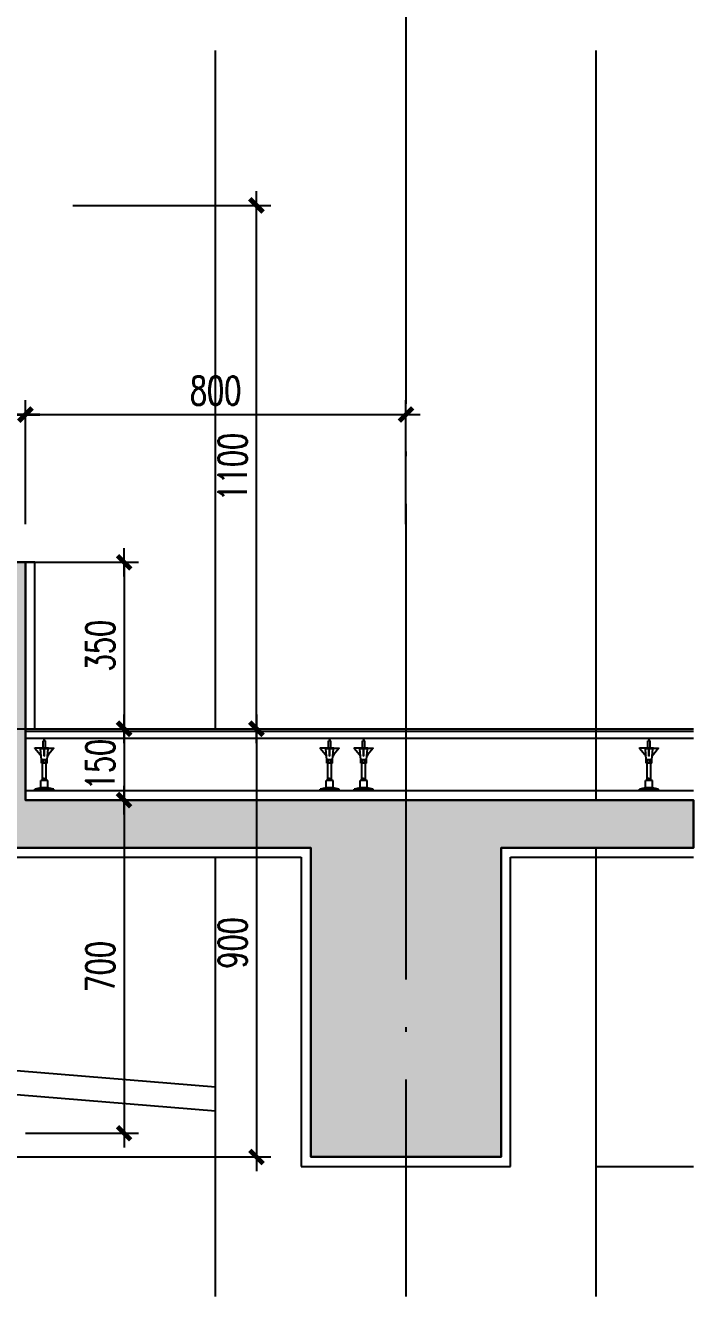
# Model space of a CAD drawing. Extents: x 1980812 to 2578970, y -669191 to 284498.
# Drawn here: x 2376274 to 2377678, y -399709 to -397037 of the extents above; entities that cross this region are included whole.
import ezdxf

# ---------------------------------------------------------------- set-up
doc = ezdxf.new("R2010")
doc.units = 0
doc.header["$LTSCALE"] = 1000
doc.header["$MEASUREMENT"] = 0
doc.linetypes.add('DOTE', pattern=[2.42, 2, -0.2, 0.02, -0.2])
for name, color, linetype in [('A-SECT-MBND-FINE', 252, 'Continuous'), ('dote', 1, 'DOTE'), ('WALL', 4, 'Continuous'), ('可见看线', 63, 'Continuous'), ('建筑辅助线', 231, 'Continuous'), ('柱墙填充', 181, 'Continuous'), ('详细标注', 231, 'Continuous'), ('面层', 31, 'Continuous')]:
    doc.layers.add(name, color=color, linetype=linetype)
doc.styles.add('DIM_FONT', font='SIMPLEX', dxfattribs={"width": 0.7, "bigfont": 'GBCBIG'})
doc.dimstyles.new('DIMN20', dxfattribs={"dimscale": 0.2, "dimtxt": 300, "dimasz": 1, "dimexe": 150, "dimexo": 0, "dimgap": 100, "dimtad": 1, "dimdec": 0, "dimzin": 0, "dimdsep": 46, "dimtxsty": 'DIM_FONT', "dimblk1": '_DIMX', "dimblk2": '_DIMX', "dimsah": 1, "dimcen": 0.09, "dimclrd": 256, "dimclre": 256, "dimclrt": 7, "dimadec": 0, "dimazin": 0, "dimtfac": 1, "dimtdec": 0, "dimtix": 1, "dimtmove": 2, "dimatfit": 3, "dimldrblk": '_DIMX', "dimfxl": 150, "dimtolj": 1, "dimtzin": 0, "dimarcsym": 0})

# ---------------------------------------------------------------- blocks, each defined once
blk = doc.blocks.new('_DIMX')
blk.add_line((-150, 0), (150, 0))
at = {"const_width": 50}
blk.add_lwpolyline([(-70, -70), (70, 70)], dxfattribs=at)
blk = doc.blocks.new('*D2389')
at = {"layer": 'Defpoints', "color": 0, "transparency": 16777216}
for p in [(2376373.5, -398515.7, 0), (2376373.5, -399415.7, 0), (2376759.4, -399415.7)]:
    blk.add_point(p, dxfattribs=at)
at = {"layer": '详细标注', "lineweight": -2, "transparency": 16777216}
for p, q in [((2376373.5, -398515.7), (2376789.4, -398515.7)), ((2376759.4, -398515.9), (2376759.4, -399415.5)), ((2376373.5, -399415.7), (2376789.4, -399415.7))]:
    blk.add_line(p, q, dxfattribs=at)
at = {"layer": '详细标注', "lineweight": -2, "transparency": 16777216, "xscale": 0.2, "yscale": 0.2, "zscale": 0.2}
for p, rotation in [((2376759.4, -398515.7), 90), ((2376759.4, -399415.7), 270)]:
    blk.add_blockref('_DIMX', p, dxfattribs=dict(at, rotation=rotation))
at = {"layer": '详细标注', "color": 7, "transparency": 16777216, "insert": (2376709.4, -398965.7), "char_height": 60, "attachment_point": 5, "rotation": 90, "style": 'DIM_FONT'}
blk.add_mtext('\\A1;900', dxfattribs=at)
blk = doc.blocks.new('A$C573D0ACE')
at = {"layer": '建筑辅助线'}
for p, q in [((-20, 105), (-20, 110)), ((-40, 89), (-40, 90)), ((-29, 89), (-40, 89)), ((-40, 89), (-29, 75.7)), ((-11, 89), (-29, 89)), ((-29, 88), (-29, 89)), ((-11, 88), (-29, 88)), ((-25.8, 65), (-27.8, 88)), ((-22.5, 90), (-22.5, 105)), ((-17.5, 105), (-22.5, 105)), ((-20.5, 72.5), (-20.5, 88)), ((-19.5, 72.5), (-19.5, 88)), ((-17.5, 90), (-17.5, 105)), ((-14.2, 65), (-12.2, 88)), ((-11, 88), (-11, 89)), ((-11, 89), (0, 89)), ((0, 89), (-11, 75.7)), ((0, 89), (0, 90)), ((-29, 75.7), (-26.4, 72.5)), ((-14.2, 65), (-25.8, 65)), ((-25.8, 57.5), (-25.8, 65)), ((-14.2, 57.5), (-25.8, 57.5)), ((-23.8, 21), (-23.8, 57.5)), ((-22.4, 57.5), (-22.4, 65)), ((-19.5, 72.5), (-20.5, 72.5)), ((-17.6, 57.5), (-17.6, 65)), ((-16.2, 21), (-16.2, 57.5)), ((-14.2, 57.5), (-14.2, 65)), ((-11, 75.7), (-13.6, 72.5)), ((-27.5, 6), (-40, 3)), ((-40, 0), (-40, 3)), ((0, 3), (-40, 3)), ((-27.5, 6), (-27.5, 21)), ((-12.5, 21), (-27.5, 21)), ((-12.5, 6), (-27.5, 6)), ((-16.2, 25), (-23.8, 26)), ((-16.2, 24), (-23.8, 25)), ((-16.2, 23), (-23.8, 24)), ((-16.2, 22), (-23.8, 23)), ((-16.2, 21), (-23.8, 22)), ((-12.5, 6), (-12.5, 21)), ((0, 3), (-12.5, 6)), ((0, 0), (0, 3))]:
    blk.add_line(p, q, dxfattribs=at)
blk = doc.blocks.new('*D2392')
at = {"layer": 'Defpoints', "color": 0, "transparency": 16777216}
for p in [(2376373.5, -397415.7), (2376759.4, -397415.7), (2376373.5, -398515.7)]:
    blk.add_point(p, dxfattribs=at)
at = {"layer": '详细标注', "lineweight": -2, "transparency": 16777216}
for p, q in [((2376373.5, -397415.7), (2376789.4, -397415.7)), ((2376759.4, -398515.5), (2376759.4, -397415.9)), ((2376373.5, -398515.7), (2376789.4, -398515.7))]:
    blk.add_line(p, q, dxfattribs=at)
at = {"layer": '详细标注', "lineweight": -2, "transparency": 16777216, "xscale": 0.2, "yscale": 0.2, "zscale": 0.2}
for p, rotation in [((2376759.4, -397415.7), 90), ((2376759.4, -398515.7), 270)]:
    blk.add_blockref('_DIMX', p, dxfattribs=dict(at, rotation=rotation))
at = {"layer": '详细标注', "color": 7, "transparency": 16777216, "insert": (2376709.4, -397965.7), "char_height": 60, "attachment_point": 5, "rotation": 90, "style": 'DIM_FONT'}
blk.add_mtext('\\A1;1100', dxfattribs=at)
blk = doc.blocks.new('*D2393')
at = {"layer": 'Defpoints', "color": 0, "transparency": 16777216}
for p in [(2376273.6, -397855.5), (2376073.6, -398085.7), (2376273.6, -398085.7, 0)]:
    blk.add_point(p, dxfattribs=at)
at = {"layer": '详细标注', "lineweight": -2, "transparency": 16777216}
for p, q in [((2376073.6, -398085.7), (2376073.6, -397825.5)), ((2376273.6, -398085.7), (2376273.6, -397825.5)), ((2376073.8, -397855.5), (2376273.4, -397855.5))]:
    blk.add_line(p, q, dxfattribs=at)
at = {"layer": '详细标注', "lineweight": -2, "transparency": 16777216, "xscale": 0.2, "yscale": 0.2, "zscale": 0.2, "rotation": 180}
blk.add_blockref('_DIMX', (2376073.6, -397855.5), dxfattribs=at)
at = {"layer": '详细标注', "lineweight": -2, "transparency": 16777216, "xscale": 0.2, "yscale": 0.2, "zscale": 0.2}
blk.add_blockref('_DIMX', (2376273.6, -397855.5), dxfattribs=at)
at = {"layer": '详细标注', "color": 7, "transparency": 16777216, "insert": (2376173.6, -397805.5), "char_height": 60, "attachment_point": 5, "style": 'DIM_FONT'}
blk.add_mtext('\\A1;200', dxfattribs=at)
blk = doc.blocks.new('*D2699')
at = {"layer": 'Defpoints', "color": 0, "transparency": 16777216}
for p in [(2376273.6, -398165.7, 0), (2376273.6, -398515.7, 0), (2376481.2, -398515.7)]:
    blk.add_point(p, dxfattribs=at)
at = {"layer": '详细标注', "lineweight": -2, "transparency": 16777216}
for p, q in [((2376273.6, -398165.7), (2376511.2, -398165.7)), ((2376481.2, -398165.9), (2376481.2, -398515.5)), ((2376273.6, -398515.7), (2376511.2, -398515.7))]:
    blk.add_line(p, q, dxfattribs=at)
at = {"layer": '详细标注', "lineweight": -2, "transparency": 16777216, "xscale": 0.2, "yscale": 0.2, "zscale": 0.2}
for p, rotation in [((2376481.2, -398165.7), 90), ((2376481.2, -398515.7), 270)]:
    blk.add_blockref('_DIMX', p, dxfattribs=dict(at, rotation=rotation))
at = {"layer": '详细标注', "color": 7, "transparency": 16777216, "insert": (2376431.2, -398340.7), "char_height": 60, "attachment_point": 5, "rotation": 90, "style": 'DIM_FONT'}
blk.add_mtext('\\A1;350', dxfattribs=at)
blk = doc.blocks.new('*D2366')
at = {"layer": 'Defpoints', "color": 0, "transparency": 16777216}
for p in [(2376303.6, -398515.7, 0), (2376303.6, -398665.7, 0), (2376481.2, -398665.7)]:
    blk.add_point(p, dxfattribs=at)
at = {"layer": '详细标注', "linetype": 'ByBlock', "lineweight": -2, "transparency": 16777216}
for p, q in [((2376303.6, -398515.7), (2376511.2, -398515.7)), ((2376303.6, -398665.7), (2376511.2, -398665.7))]:
    blk.add_line(p, q, dxfattribs=at)
at = {"layer": '详细标注', "lineweight": -2, "transparency": 16777216}
blk.add_line((2376481.2, -398515.9), (2376481.2, -398665.5), dxfattribs=at)
at = {"layer": '详细标注', "lineweight": -2, "transparency": 16777216, "xscale": 0.2, "yscale": 0.2, "zscale": 0.2}
for p, rotation in [((2376481.2, -398515.7), 90), ((2376481.2, -398665.7), 270)]:
    blk.add_blockref('_DIMX', p, dxfattribs=dict(at, rotation=rotation))
at = {"layer": '详细标注', "color": 7, "transparency": 16777216, "insert": (2376431.2, -398590.7), "char_height": 60, "attachment_point": 5, "rotation": 90, "style": 'DIM_FONT'}
blk.add_mtext('\\A1;150', dxfattribs=at)
blk = doc.blocks.new('*D2688')
at = {"layer": 'Defpoints', "color": 0, "transparency": 16777216}
for p in [(2376273.6, -398665.7, 0), (2376273.6, -399365.7, 0), (2376481.2, -399365.7)]:
    blk.add_point(p, dxfattribs=at)
at = {"layer": '详细标注', "linetype": 'ByBlock', "lineweight": -2, "transparency": 16777216}
for p, q in [((2376273.6, -398665.7), (2376511.2, -398665.7)), ((2376273.6, -399365.7), (2376511.2, -399365.7))]:
    blk.add_line(p, q, dxfattribs=at)
at = {"layer": '详细标注', "lineweight": -2, "transparency": 16777216}
blk.add_line((2376481.2, -398665.9), (2376481.2, -399365.5), dxfattribs=at)
at = {"layer": '详细标注', "lineweight": -2, "transparency": 16777216, "xscale": 0.2, "yscale": 0.2, "zscale": 0.2}
for p, rotation in [((2376481.2, -398665.7), 90), ((2376481.2, -399365.7), 270)]:
    blk.add_blockref('_DIMX', p, dxfattribs=dict(at, rotation=rotation))
at = {"layer": '详细标注', "color": 7, "transparency": 16777216, "insert": (2376431.2, -399015.7), "char_height": 60, "attachment_point": 5, "rotation": 90, "style": 'DIM_FONT'}
blk.add_mtext('\\A1;700', dxfattribs=at)
blk = doc.blocks.new('*D2689')
at = {"layer": 'Defpoints', "color": 0, "transparency": 16777216}
for p in [(2377073.6, -397855, 0), (2376273.6, -398085.7, 0), (2377073.6, -398085.7, 0)]:
    blk.add_point(p, dxfattribs=at)
at = {"layer": '详细标注', "linetype": 'ByBlock', "lineweight": -2, "transparency": 16777216}
for p, q in [((2376273.6, -398085.7, 0), (2376273.6, -397825, 0)), ((2377073.6, -398085.7, 0), (2377073.6, -397825, 0))]:
    blk.add_line(p, q, dxfattribs=at)
at = {"layer": '详细标注', "lineweight": -2, "transparency": 16777216}
blk.add_line((2376273.8, -397855, 0), (2377073.4, -397855, 0), dxfattribs=at)
at = {"layer": '详细标注', "lineweight": -2, "transparency": 16777216, "xscale": 0.2, "yscale": 0.2, "zscale": 0.2, "rotation": 180}
blk.add_blockref('_DIMX', (2376273.6, -397855, 0), dxfattribs=at)
at = {"layer": '详细标注', "lineweight": -2, "transparency": 16777216, "xscale": 0.2, "yscale": 0.2, "zscale": 0.2}
blk.add_blockref('_DIMX', (2377073.6, -397855, 0), dxfattribs=at)
at = {"layer": '详细标注', "color": 7, "transparency": 16777216, "insert": (2376673.6, -397805, 0), "char_height": 60, "attachment_point": 5, "style": 'DIM_FONT'}
blk.add_mtext('\\A1;800', dxfattribs=at)

msp = doc.modelspace()

# ---------------------------------------------------------------- hatches: boundary and pattern name
at = {"layer": '柱墙填充'}
h = msp.add_hatch(dxfattribs=at)
h.set_pattern_fill('钢筋混凝土', color=256, scale=20)
h.set_pattern_definition([(45, (2366178.14, -517599.637), (-35.35534, 35.35534), []), (50, (2366178.14, -517599.64), (143.45204, -12.55043), [15, -165]), (355, (2366178.14, -517599.64), (-27.75027, 150.43843), [12, -132]), (100.4514, (2366190.1, -517600.68), (115.70188, 137.88791), [12.74804, -140.22842]), (46.1842, (2366178.14, -517559.64), (213.4482, -33.1038), [22.5, -247.5]), (96.6356, (2366195.93, -517562.4), (186.93254, 194.82357), [19.12206, -210.3426]), (351.1842, (2366178.14, -517559.64), (186.9324, 194.8237), [18, -198]), (21, (2366198.14, -517569.64), (119.38141, -80.52378), [15, -165]), (326, (2366198.14, -517569.64), (48.66307, 145.03), [12, -132]), (71.4514, (2366208.09, -517576.35), (168.04453, 64.5061), [12.74804, -140.22842]), (37.5, (2366178.14, -517599.637), (2.43197, 66.57877), [0, -130.4, 0, -134, 0, -132.5]), (7.5, (2366178.14, -517599.64), (52.613907, 78.882342), [0, -76.4, 0, -127.4, 0, -50.5]), (327.5, (2366133.54, -517599.637), (106.764487, -4.510974), [0, -50, 0, -156, 0, -207]), (317.5, (2366113.54, -517599.64), (116.637234, 20.021), [0, -65, 0, -103.6, 0, -147])])
h.paths.add_polyline_path([(2374275.1, -398165.7), (2374375.1, -398165.7), (2374375.1, -398865.7), (2374875.1, -398865.7), (2374875.1, -398015.7), (2374995.1, -398015.7), (2374995.1, -398665.7), (2376073.6, -398665.7), (2376073.6, -398165.7), (2376273.6, -398165.7), (2376273.6, -398665.7), (2377678.5, -398665.7), (2377678.5, -398765.7), (2377273.6, -398765.7), (2377273.6, -399415.7), (2376873.6, -399415.7), (2376873.6, -398765.7), (2375125.1, -398765.7), (2375125.1, -399415.7), (2374875.1, -399415.7), (2374875.1, -398965.7), (2374425.1, -398965.7), (2374425.1, -399415.7), (2374275.1, -399415.7)])

# ---------------------------------------------------------------- linework, layer by layer
at = {"layer": 'A-SECT-MBND-FINE'}
msp.add_line((2376873.6, -399415.7, 0), (2377273.6, -399415.7, 0), dxfattribs=at)
at = {"layer": 'dote', "linetype": 'DOTE', "ltscale": 0.5}
for p, q in [((2377073.6, -394412.8, 0), (2377073.6, -399709.1, 0)), ((2373580.4, -398515.7, 0), (2377678.5, -398515.7, 0))]:
    msp.add_line(p, q, dxfattribs=at)
at = {"layer": 'WALL'}
for p, q in [((2376073.6, -398165.7, 0), (2376273.6, -398165.7, 0)), ((2376273.6, -398165.7, 0), (2376073.6, -398165.7, 0)), ((2376273.6, -398165.7, 0), (2376273.6, -398665.7, 0)), ((2376273.6, -398665.7, 0), (2376273.6, -398165.7, 0)), ((2376273.6, -398665.7, 0), (2377678.5, -398665.7, 0)), ((2377678.5, -398665.7, 0), (2376273.6, -398665.7, 0)), ((2377678.5, -398765.7, 0), (2377678.5, -398665.7, 0)), ((2375125.1, -398765.7, 0), (2376873.6, -398765.7, 0)), ((2375125.1, -398765.7, 0), (2376873.6, -398765.7, 0)), ((2376873.6, -398765.7, 0), (2376873.6, -399415.7, 0)), ((2377273.6, -398765.7, 0), (2377678.5, -398765.7, 0)), ((2377273.6, -399415.7, 0), (2377273.6, -398765.7, 0)), ((2377273.6, -398765.7, 0), (2377678.5, -398765.7, 0)), ((2376873.6, -399415.7, 0), (2377273.6, -399415.7, 0))]:
    msp.add_line(p, q, dxfattribs=at)
at = {"layer": 'WALL', "elevation": 0}
msp.add_lwpolyline([(2374275.1, -398165.7), (2374375.1, -398165.7), (2374375.1, -398865.7), (2374875.1, -398865.7), (2374875.1, -398015.7), (2374995.1, -398015.7), (2374995.1, -398665.7), (2376073.6, -398665.7), (2376073.6, -398165.7), (2376273.6, -398165.7), (2376273.6, -398665.7), (2377678.5, -398665.7), (2377678.5, -398765.7), (2377273.6, -398765.7), (2377273.6, -399415.7), (2376873.6, -399415.7), (2376873.6, -398765.7), (2375125.1, -398765.7), (2375125.1, -399415.7), (2374875.1, -399415.7), (2374875.1, -398965.7), (2374425.1, -398965.7), (2374425.1, -399415.7), (2374275.1, -399415.7)], close=True, dxfattribs=at)
msp.add_lwpolyline([(2376873.6, -398765.7), (2376873.6, -399415.7), (2377273.6, -399415.7), (2377273.6, -398765.7)], dxfattribs=at)
at = {"layer": '可见看线'}
for p, q in [((2376673.6, -398515.7, 0), (2376673.6, -397090.2, 0)), ((2377473.6, -398665.7, 0), (2377473.6, -397090.2, 0)), ((2377473.6, -399709.1, 0), (2377473.6, -398765.7, 0)), ((2376673.6, -399709.1, 0), (2376673.6, -398785.7, 0)), ((2375125.1, -399415.7, 0), (2376673.6, -399415.7, 0)), ((2377473.6, -399435.7, 0), (2377678.5, -399435.7, 0))]:
    msp.add_line(p, q, dxfattribs=at)
at = {"layer": '面层'}
for p, q in [((2376273.6, -398515.7, 0), (2377678.5, -398515.7, 0)), ((2376273.6, -398520.7, 0), (2377678.5, -398520.7, 0)), ((2376273.6, -398535.7, 0), (2377678.5, -398535.7, 0)), ((2376273.6, -398645.7, 0), (2377678.5, -398645.7, 0)), ((2375125.1, -398785.7, 0), (2376853.6, -398785.7, 0)), ((2376853.6, -398785.7, 0), (2376853.6, -399435.7, 0)), ((2377293.6, -399435.7, 0), (2377293.6, -398785.7, 0)), ((2377293.6, -398785.7, 0), (2377678.5, -398785.7, 0)), ((2374696.9, -399106.2, 0), (2376673.6, -399268.6, 0)), ((2374693.6, -399156.1, 0), (2376673.6, -399318.7, 0)), ((2376853.6, -399435.7, 0), (2377293.6, -399435.7, 0))]:
    msp.add_line(p, q, dxfattribs=at)
at = {"layer": '面层', "elevation": 0}
msp.add_lwpolyline([(2376293.6, -398515.7), (2376293.6, -398165.7), (2376273.6, -398165.7)], dxfattribs=at)

# ---------------------------------------------------------------- block references
at = {"layer": '面层'}
for p in [(2376333.4, -398645.7, 0), (2376933.4, -398645.7, 0), (2377004.9, -398645.7, 0), (2377604.9, -398645.7, 0)]:
    msp.add_blockref('A$C573D0ACE', p, dxfattribs=at)

# ---------------------------------------------------------------- dimensions: what is measured, and where the dimension line sits
at = {"layer": '详细标注'}
for base, p1, p2, picture, middle in [((2376759.4, -397415.7, 0), (2376373.5, -398515.7, 0), (2376373.5, -397415.7, 0), '*D2392', (2376709.4, -397965.7, 0)), ((2376481.2, -398515.7, 0), (2376273.6, -398165.7, 0), (2376273.6, -398515.7, 0), '*D2699', (2376431.2, -398340.7, 0)), ((2376759.4, -399415.7, 0), (2376373.5, -398515.7, 0), (2376373.5, -399415.7, 0), '*D2389', (2376709.4, -398965.7, 0))]:
    dim = msp.add_linear_dim(base=base, p1=p1, p2=p2, angle=90, dimstyle='DIMN20', dxfattribs=at)
    dim.commit()
    dim.dimension.update_dxf_attribs({"geometry": picture, "text_midpoint": middle})
dim = msp.add_linear_dim(base=(2376273.6, -397855.5, 0), p1=(2376073.6, -398085.7, 0), p2=(2376273.6, -398085.7, 0), dimstyle='DIMN20', dxfattribs=at)
dim.commit()
dim.dimension.update_dxf_attribs({"geometry": '*D2393', "text_midpoint": (2376173.6, -397805.5, 0)})
dim = msp.add_linear_dim(base=(2377073.6, -397855, 0), p1=(2376273.6, -398085.7, 0), p2=(2377073.6, -398085.7, 0), dimstyle='DIMN20', override={"dimfxl": 250, "dimarcsym": 1}, dxfattribs=at)
dim.commit()
dim.dimension.update_dxf_attribs({"geometry": '*D2689', "text_midpoint": (2376673.6, -397805, 0)})
for base, p1, p2, picture, middle in [((2376481.2, -398665.7, 0), (2376303.6, -398515.7, 0), (2376303.6, -398665.7, 0), '*D2366', (2376431.2, -398590.7, 0)), ((2376481.2, -399365.7, 0), (2376273.6, -398665.7, 0), (2376273.6, -399365.7, 0), '*D2688', (2376431.2, -399015.7, 0))]:
    dim = msp.add_linear_dim(base=base, p1=p1, p2=p2, angle=90, dimstyle='DIMN20', override={"dimfxl": 250, "dimarcsym": 1}, dxfattribs=at)
    dim.commit()
    dim.dimension.update_dxf_attribs({"geometry": picture, "text_midpoint": middle})

doc.saveas('drawing.dxf')
